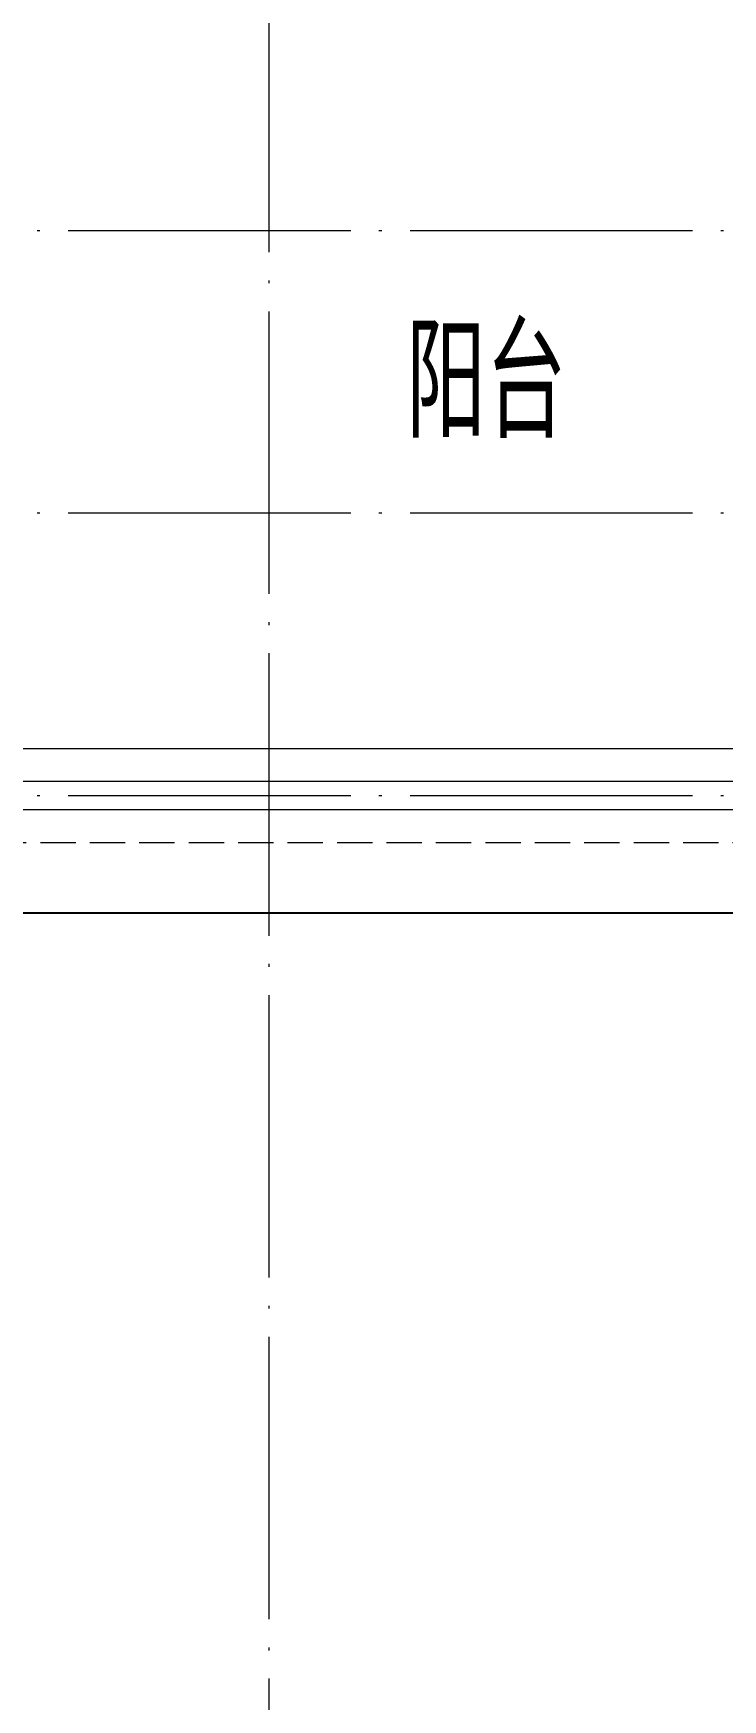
# Model space of a CAD drawing. Extents: x 27938 to 650306, y -92720 to 1524912.
# Drawn here: x 305617 to 307081, y 594028 to 597568 of the extents above; entities that cross this region are included whole.
import ezdxf

# ---------------------------------------------------------------- set-up
doc = ezdxf.new("R2010")
doc.units = 0
doc.header["$LTSCALE"] = 1000
doc.header["$MEASUREMENT"] = 0
doc.linetypes.add('DASH', pattern=[0.35, 0.25, -0.1])
doc.linetypes.add('DOTE', pattern=[2.42, 2, -0.2, 0.02, -0.2])
for name, color, linetype, lineweight in [('DOTE', 19, 'DOTE', 9), ('平面-栏杆', 135, 'Continuous', 15), ('平面-看线', 45, 'Continuous', 15)]:
    doc.layers.add(name, color=color, linetype=linetype, lineweight=lineweight)
doc.layers.add('PUB_TEXT', color=4, linetype='Continuous')
doc.layers.add('看线', color=251, linetype='Continuous')
doc.styles.get("Standard").update_dxf_attribs({"font": 'gbenor.shx', "bigfont": 'gbcbig.shx'})

# ---------------------------------------------------------------- blocks, each defined once
blk = doc.blocks.new('GDGDGRDGDGDR')
at = {"layer": 'DOTE', "linetype": 'DOTE', "ltscale": 0.3}
for p, q in [((306116.6, 612948.8), (306116.6, 593948.8)), ((270116.6, 597148.8), (328916.6, 597148.8)), ((270116.6, 596548.8), (328916.6, 596548.8)), ((270116.6, 595948.8), (328916.6, 595948.8))]:
    blk.add_line(p, q, dxfattribs=at)

msp = doc.modelspace()

# ---------------------------------------------------------------- linework, layer by layer
at = {"layer": '平面-栏杆', "color": 8}
for p, q in [((303216.6, 595978.8), (309116.6, 595978.8)), ((303216.6, 595918.8), (309116.6, 595918.8))]:
    msp.add_line(p, q, dxfattribs=at)
at = {"layer": '平面-看线', "color": 8}
msp.add_line((303216.6, 596048.8), (309116.6, 596048.8), dxfattribs=at)
at = {"layer": '平面-看线', "color": 8, "linetype": 'DASH', "ltscale": 0.3}
msp.add_line((303216.6, 595848.8), (309116.6, 595848.8), dxfattribs=at)
at = {"layer": '看线', "color": 8, "ltscale": 0.5}
msp.add_lwpolyline([(309116.6, 595698.8), (303216.6, 595698.8)], dxfattribs=at)

# ---------------------------------------------------------------- block references
msp.add_blockref('GDGDGRDGDGDR', (0, 0))

# ---------------------------------------------------------------- texts
at = {"layer": 'PUB_TEXT', "color": 8}
msp.add_text('阳台', height=236.31, dxfattribs=at).set_placement((306408.1, 596708.1))

doc.saveas('drawing.dxf')
